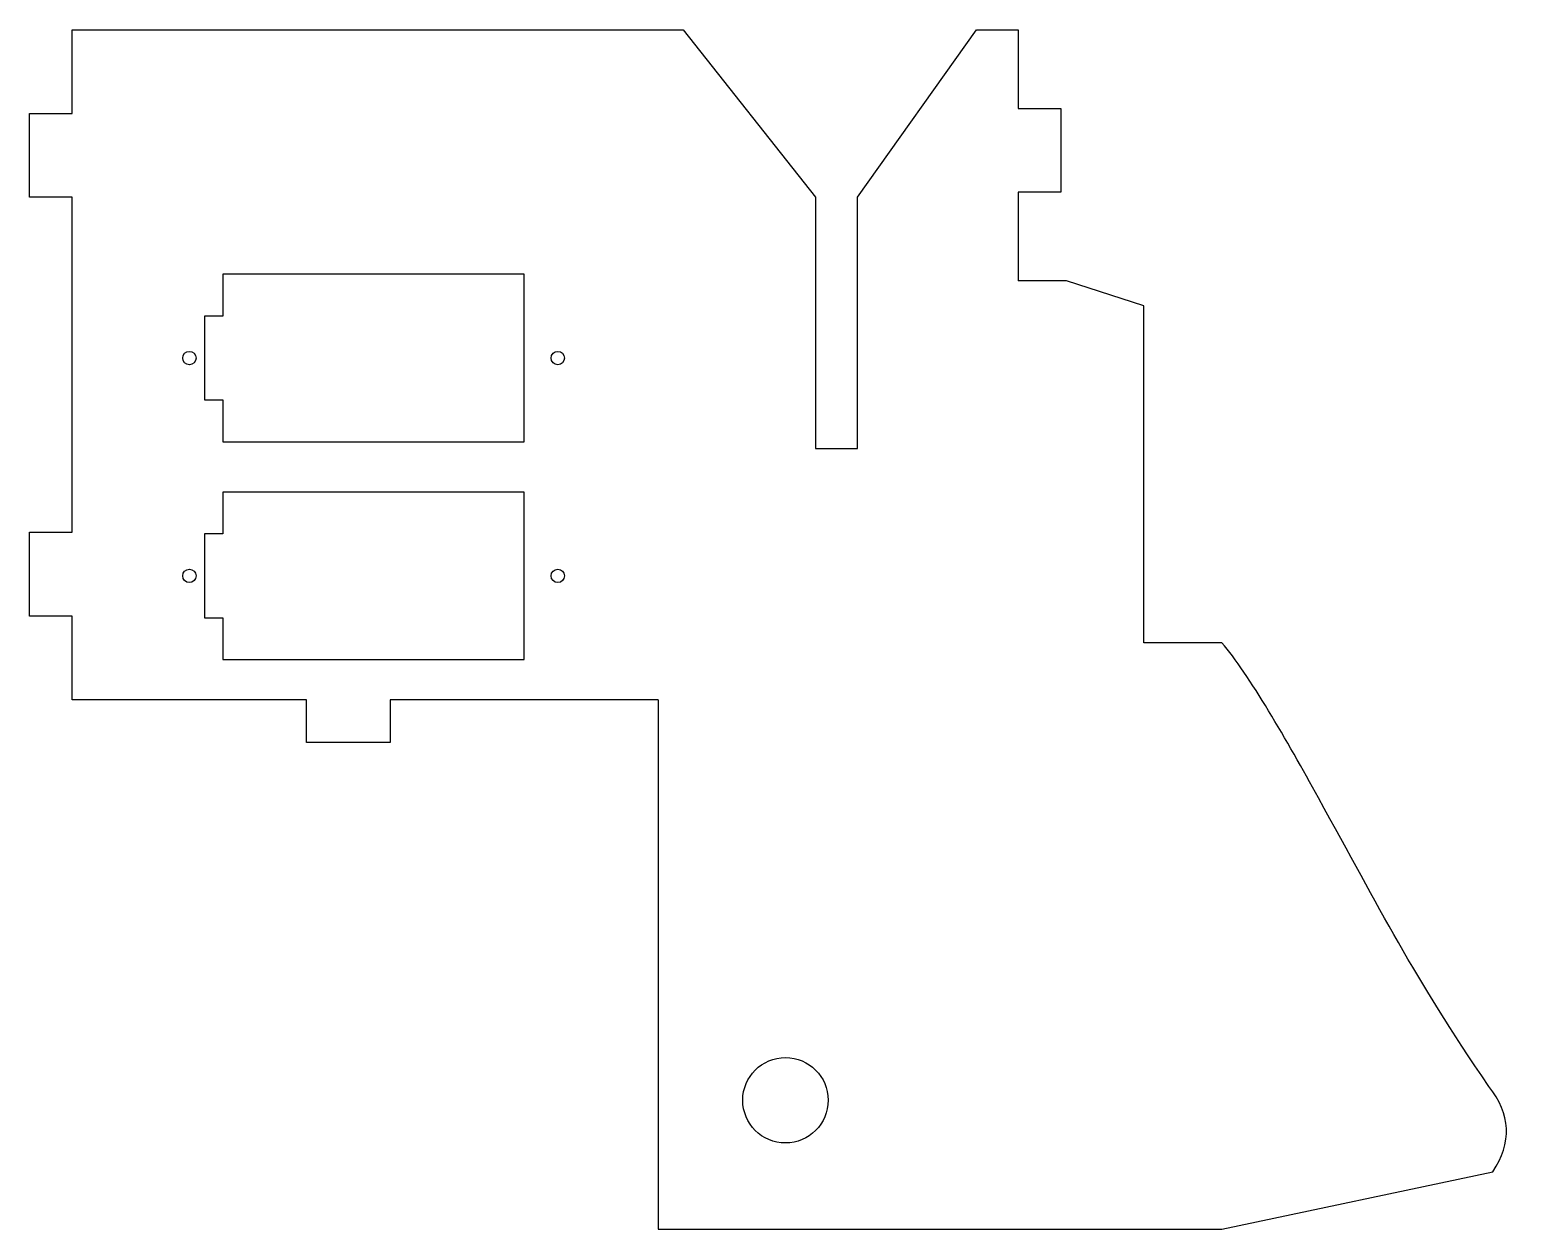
# Model space of a CAD drawing. Extents: x -1.54 to 2.89, y -2.58 to 1.
import ezdxf

# ---------------------------------------------------------------- set-up
doc = ezdxf.new("R2010")
doc.units = 0
doc.header["$MEASUREMENT"] = 0
doc.layers.get('0').update_dxf_attribs({"linetype": 'CONTINUOUS'})

msp = doc.modelspace()

# ---------------------------------------------------------------- linework, layer by layer
at = {"color": 7, "linetype": 'CONTINUOUS'}
for p, q in [((-1.4125, 1), (0.4125, 1)), ((-1.4125, 0.75), (-1.4125, 1)), ((0.4125, 1), (0.8075, 0.5002)), ((0.9325, 0.5), (1.2875, 1)), ((1.2875, 1), (1.4125, 1)), ((1.4125, 1), (1.4125, 0.765)), ((1.4125, 0.765), (1.5395, 0.765)), ((1.5395, 0.765), (1.5395, 0.515)), ((-1.5395, 0.5), (-1.5395, 0.75)), ((-1.5395, 0.75), (-1.4125, 0.75)), ((-1.4125, 0.5), (-1.5395, 0.5)), ((-1.4125, -0.5), (-1.4125, 0.5)), ((0.8075, 0.5002), (0.8075, -0.2498)), ((0.9325, -0.2498), (0.9325, 0.5)), ((1.5395, 0.515), (1.4125, 0.515)), ((1.4125, 0.515), (1.4125, 0.25)), ((-0.0625, 0.27), (-0.9625, 0.27)), ((-0.9625, 0.27), (-0.9625, 0.145)), ((-0.0625, -0.23), (-0.0625, 0.27)), ((1.5565, 0.25), (1.4125, 0.25)), ((1.7875, 0.1756), (1.5565, 0.25)), ((-0.9625, 0.145), (-1.0175, 0.145)), ((-1.0175, 0.145), (-1.0175, -0.105)), ((1.7875, -0.83), (1.7875, 0.1756)), ((-1.0175, -0.105), (-0.9625, -0.105)), ((-0.9625, -0.105), (-0.9625, -0.23)), ((-0.9625, -0.23), (-0.0625, -0.23)), ((0.8075, -0.2498), (0.9325, -0.2498)), ((-0.0625, -0.38), (-0.9625, -0.38)), ((-0.9625, -0.38), (-0.9625, -0.505)), ((-0.0625, -0.88), (-0.0625, -0.38)), ((-1.5395, -0.75), (-1.5395, -0.5)), ((-1.5395, -0.5), (-1.4125, -0.5)), ((-0.9625, -0.505), (-1.0175, -0.505)), ((-1.0175, -0.505), (-1.0175, -0.755)), ((-1.4125, -0.75), (-1.5395, -0.75)), ((-1.4125, -1), (-1.4125, -0.75)), ((-1.0175, -0.755), (-0.9625, -0.755)), ((-0.9625, -0.755), (-0.9625, -0.88)), ((2.0207, -0.83), (1.7875, -0.83)), ((-0.9625, -0.88), (-0.0625, -0.88)), ((-0.7125, -1), (-1.4125, -1)), ((-0.7125, -1.127), (-0.7125, -1)), ((-0.4625, -1), (-0.4625, -1.127)), ((0.3375, -1), (-0.4625, -1)), ((0.3375, -1), (0.3375, -2.5802)), ((-0.4625, -1.127), (-0.7125, -1.127)), ((2.0207, -2.5802), (2.8296, -2.4083)), ((0.3375, -2.5802), (2.0207, -2.5802))]:
    msp.add_line(p, q, dxfattribs=at)
for centre, radius in [((-1.0625, 0.02), 0.02), ((0.0375, 0.02), 0.02), ((-1.0625, -0.63), 0.02), ((0.0375, -0.63), 0.02), ((0.7175, -2.195), 0.1275)]:
    msp.add_circle(centre, radius, dxfattribs=at)
msp.add_open_spline([(2.8179, -2.1539), (2.5869, -1.8146), (2.4571, -1.5492), (2.1005, -0.9208), (2.0207, -0.83)], degree=3, knots=[0, 0, 0, 0, 0.673726, 1, 1, 1, 1], dxfattribs=at)
msp.add_open_spline([(2.8296, -2.4083), (2.8881, -2.3216), (2.8842, -2.2368), (2.8179, -2.1539)], degree=3, dxfattribs=at)

doc.saveas('drawing.dxf')
